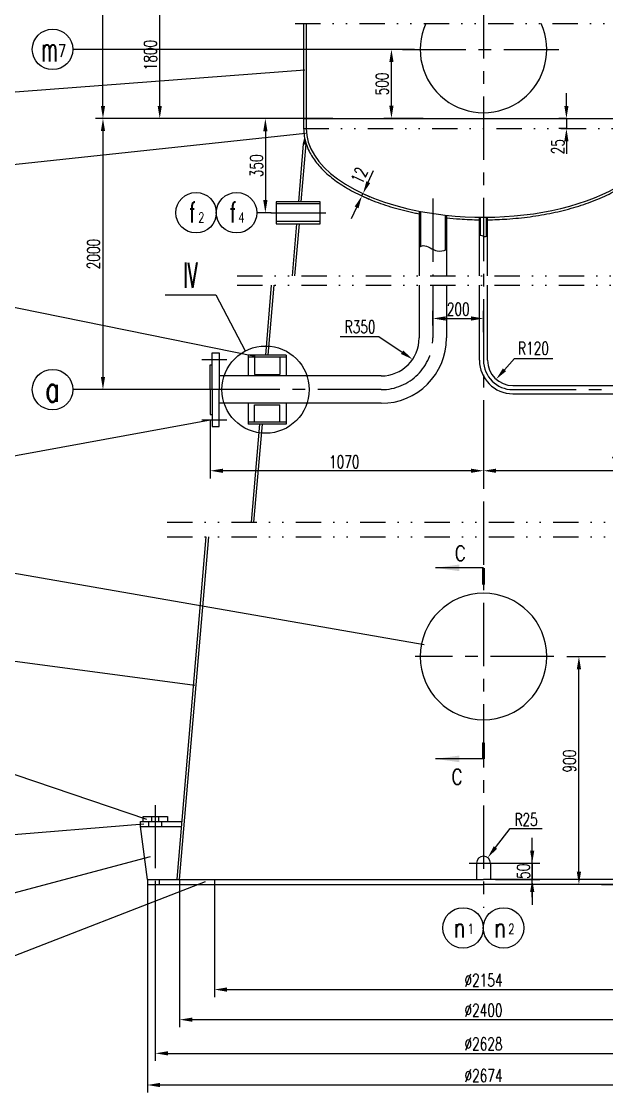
# Model space of a CAD drawing. Header units: millimetres. Extents: x 2180 to 3021, y -3886 to -2681.
# Drawn here: x 2289.5 to 2405, y -3589.9 to -3378.4 of the extents above; entities that cross this region are included whole.
import ezdxf
from ezdxf.enums import TextEntityAlignment as Align

# ---------------------------------------------------------------- set-up
doc = ezdxf.new("R2010")
doc.units = ezdxf.units.MM
doc.header["$LTSCALE"] = 10
doc.header["$MEASUREMENT"] = 0
doc.linetypes.add('CENTER', pattern=[2, 1.25, -0.25, 0.25, -0.25])
doc.linetypes.add('DIVIDE', pattern=[1.25, 0.5, -0.25, 0, -0.25, 0, -0.25])
doc.layers.get('0').update_dxf_attribs({"linetype": 'CONTINUOUS'})
doc.layers.get('DEFPOINTS').update_dxf_attribs({"linetype": 'CONTINUOUS'})
for name, color, linetype in [('1', 2, 'CENTER'), ('2', 2, 'CONTINUOUS'), ('3', 2, 'DIVIDE')]:
    doc.layers.add(name, color=color, linetype=linetype)
doc.styles.add('H5', font='romans', dxfattribs={"width": 0.8, "bigfont": 'HZ5.SHX'})
doc.styles.add('HZ', font='txt', dxfattribs={"width": 0.5, "bigfont": 'hztxt.shx'})
doc.styles.add('HZ5', font='romans.shx', dxfattribs={"width": 0.7, "bigfont": 'hztxt.shx'})
doc.styles.add('HZTXT', font='ROMANS', dxfattribs={"width": 0.7, "bigfont": 'HZTXT'})
doc.dimstyles.new('STANDARD$0', dxfattribs={"dimscale": 0, "dimtxt": 4, "dimasz": 3, "dimexe": 1.5, "dimexo": 0, "dimgap": 1, "dimtad": 1, "dimdec": 0, "dimlfac": 5, "dimzin": 12, "dimdsep": 46, "dimtxsty": 'H5', "dimcen": 0, "dimadec": 0, "dimazin": 0, "dimtfac": 1, "dimtdec": 0, "dimtmove": 0, "dimatfit": 3, "dimfxl": 0, "dimtvp": 0.833333, "dimtolj": 1, "dimtzin": 1, "dimarcsym": 0})

# ---------------------------------------------------------------- blocks, each defined once
blk = doc.blocks.new('*D78')
at = {"color": 2, "linetype": 'ByBlock'}
for p, q in [((2361.09, -2757.36), (2449.19, -2757.36)), ((2447.69, -2759.86), (2447.69, -3527.81)), ((2378.59, -3530.31), (2449.19, -3530.31))]:
    blk.add_line(p, q, dxfattribs=at)
for points in [[(2447.28, -2759.86), (2448.11, -2759.86), (2447.69, -2757.36)], [(2447.28, -3527.81), (2448.11, -3527.81), (2447.69, -3530.31)]]:
    blk.add_solid(points, dxfattribs=at)
at = {"layer": 'DEFPOINTS', "color": 0, "linetype": 'ByBlock'}
for p in [(2361.09, -2757.36), (2378.59, -3530.31), (2447.69, -3530.31)]:
    blk.add_point(p, dxfattribs=at)
at = {"color": 2, "linetype": 'ByBlock', "insert": (2445.84, -3113.17), "char_height": 2.5, "attachment_point": 5, "rotation": 90, "style": 'HZ5'}
blk.add_mtext('\\A1;~41102', dxfattribs=at)
blk = doc.blocks.new('*D83')
at = {"color": 2, "linetype": 'ByBlock'}
for p, q in [((2288.95, -3530.31), (2288.95, -3571.41)), ((2421.65, -3530.31), (2421.65, -3571.41)), ((2291.45, -3569.91), (2419.15, -3569.91))]:
    blk.add_line(p, q, dxfattribs=at)
for points in [[(2291.45, -3569.49), (2291.45, -3570.33), (2288.95, -3569.91)], [(2419.15, -3569.49), (2419.15, -3570.33), (2421.65, -3569.91)]]:
    blk.add_solid(points, dxfattribs=at)
at = {"layer": 'DEFPOINTS', "color": 0, "linetype": 'ByBlock'}
for p in [(2288.95, -3530.31), (2421.65, -3530.31), (2421.65, -3569.91)]:
    blk.add_point(p, dxfattribs=at)
at = {"color": 2, "linetype": 'ByBlock', "insert": (2355.3, -3568.06), "char_height": 2.5, "attachment_point": 5, "style": 'HZ5'}
blk.add_mtext('\\A1;∅2674', dxfattribs=at)
blk = doc.blocks.new('*D82')
at = {"color": 2, "linetype": 'ByBlock'}
for p, q in [((2290.51, -3531.87), (2290.51, -3565.16)), ((2420.08, -3531.87), (2420.08, -3565.16)), ((2293.01, -3563.66), (2417.58, -3563.66))]:
    blk.add_line(p, q, dxfattribs=at)
for points in [[(2293.01, -3563.25), (2293.01, -3564.08), (2290.51, -3563.66)], [(2417.58, -3563.25), (2417.58, -3564.08), (2420.08, -3563.66)]]:
    blk.add_solid(points, dxfattribs=at)
at = {"layer": 'DEFPOINTS', "color": 0, "linetype": 'ByBlock'}
for p in [(2290.51, -3531.87), (2420.08, -3531.87), (2420.08, -3563.66)]:
    blk.add_point(p, dxfattribs=at)
at = {"color": 2, "linetype": 'ByBlock', "insert": (2355.3, -3561.81), "char_height": 2.5, "attachment_point": 5, "style": 'HZ5'}
blk.add_mtext('\\A1;∅2628', dxfattribs=at)
blk = doc.blocks.new('*D81')
at = {"color": 2, "linetype": 'ByBlock'}
for p, q in [((2295.3, -3529.31), (2295.3, -3558.51)), ((2415.3, -3529.31), (2415.3, -3558.51)), ((2297.8, -3557.01), (2412.8, -3557.01))]:
    blk.add_line(p, q, dxfattribs=at)
for points in [[(2297.8, -3556.6), (2297.8, -3557.43), (2295.3, -3557.01)], [(2412.8, -3556.6), (2412.8, -3557.43), (2415.3, -3557.01)]]:
    blk.add_solid(points, dxfattribs=at)
at = {"layer": 'DEFPOINTS', "color": 0, "linetype": 'ByBlock'}
for p in [(2295.3, -3529.31), (2415.3, -3529.31), (2415.3, -3557.01)]:
    blk.add_point(p, dxfattribs=at)
at = {"color": 2, "linetype": 'ByBlock', "insert": (2355.3, -3555.16), "char_height": 2.5, "attachment_point": 5, "style": 'HZ5'}
blk.add_mtext('\\A1;∅2400', dxfattribs=at)
blk = doc.blocks.new('*D80')
at = {"color": 2, "linetype": 'ByBlock'}
for p, q in [((2302.17, -3530.31), (2302.17, -3552.57)), ((2408.43, -3530.31), (2408.43, -3552.57)), ((2304.67, -3551.07), (2405.93, -3551.07))]:
    blk.add_line(p, q, dxfattribs=at)
for points in [[(2304.67, -3550.65), (2304.67, -3551.49), (2302.17, -3551.07)], [(2405.93, -3550.65), (2405.93, -3551.49), (2408.43, -3551.07)]]:
    blk.add_solid(points, dxfattribs=at)
at = {"layer": 'DEFPOINTS', "color": 0, "linetype": 'ByBlock'}
for p in [(2302.17, -3530.31), (2408.43, -3530.31), (2408.43, -3551.07)]:
    blk.add_point(p, dxfattribs=at)
at = {"color": 2, "linetype": 'ByBlock', "insert": (2355.3, -3549.22), "char_height": 2.5, "attachment_point": 5, "style": 'HZ5'}
blk.add_mtext('\\A1;∅2154', dxfattribs=at)
blk = doc.blocks.new('*D27')
at = {"color": 2, "linetype": 'ByBlock'}
for p, q in [((3740.86, -3425.74), (3740.86, -3422.86)), ((3750.88, -3427.03), (3750.88, -3422.86)), ((3743.36, -3424.36), (3748.38, -3424.36))]:
    blk.add_line(p, q, dxfattribs=at)
for points in [[(3743.36, -3423.94), (3743.36, -3424.78), (3740.86, -3424.36)], [(3748.38, -3423.94), (3748.38, -3424.78), (3750.88, -3424.36)]]:
    blk.add_solid(points, dxfattribs=at)
at = {"layer": 'DEFPOINTS', "color": 0, "linetype": 'ByBlock'}
for p in [(3740.86, -3425.74), (3750.88, -3424.36), (3750.88, -3427.03)]:
    blk.add_point(p, dxfattribs=at)
at = {"color": 2, "linetype": 'ByBlock', "insert": (3745.87, -3422.51), "char_height": 2.5, "attachment_point": 5, "style": 'HZ5'}
blk.add_mtext('\\A1;200', dxfattribs=at)
blk = doc.blocks.new('*D24')
at = {"color": 2, "linetype": 'ByBlock'}
for p, q in [((2323.47, -3379.07), (2278.68, -3379.07)), ((2280.18, -3381.57), (2280.18, -3430.11)), ((2304.76, -3432.61), (2278.68, -3432.61))]:
    blk.add_line(p, q, dxfattribs=at)
for points in [[(2279.77, -3381.57), (2280.6, -3381.57), (2280.18, -3379.07)], [(2279.77, -3430.11), (2280.6, -3430.11), (2280.18, -3432.61)]]:
    blk.add_solid(points, dxfattribs=at)
at = {"layer": 'DEFPOINTS', "color": 0, "linetype": 'ByBlock'}
for p in [(2323.47, -3379.07), (2280.18, -3432.61), (2304.76, -3432.61)]:
    blk.add_point(p, dxfattribs=at)
at = {"color": 2, "linetype": 'ByBlock', "insert": (2278.33, -3405.84), "char_height": 2.5, "attachment_point": 5, "rotation": 90, "style": 'HZ5'}
blk.add_mtext('\\A1;2000', dxfattribs=at)
blk = doc.blocks.new('*D93')
at = {"color": 2, "linetype": 'ByBlock'}
for p, q in [((2315.24, -3354.02), (2299.28, -3354.02)), ((2300.78, -3376.57), (2300.78, -3356.52)), ((2303.79, -3379.07), (2299.28, -3379.07))]:
    blk.add_line(p, q, dxfattribs=at)
for points in [[(2300.37, -3356.52), (2301.2, -3356.52), (2300.78, -3354.02)], [(2300.37, -3376.57), (2301.2, -3376.57), (2300.78, -3379.07)]]:
    blk.add_solid(points, dxfattribs=at)
at = {"layer": 'DEFPOINTS', "color": 0, "linetype": 'ByBlock'}
for p in [(2300.78, -3354.02), (2315.24, -3354.02), (2303.79, -3379.07)]:
    blk.add_point(p, dxfattribs=at)
at = {"color": 2, "linetype": 'ByBlock', "insert": (2298.93, -3366.55), "char_height": 2.5, "attachment_point": 5, "rotation": 90, "style": 'HZ5'}
blk.add_mtext('\\A1;1800', dxfattribs=at)
blk = doc.blocks.new('*D23')
at = {"color": 2, "linetype": 'ByBlock'}
for p, q in [((2318.31, -3329.07), (2278.68, -3329.07)), ((2280.18, -3376.57), (2280.18, -3331.57)), ((2325.54, -3379.07), (2278.68, -3379.07))]:
    blk.add_line(p, q, dxfattribs=at)
for points in [[(2279.77, -3331.57), (2280.6, -3331.57), (2280.18, -3329.07)], [(2279.77, -3376.57), (2280.6, -3376.57), (2280.18, -3379.07)]]:
    blk.add_solid(points, dxfattribs=at)
at = {"layer": 'DEFPOINTS', "color": 0, "linetype": 'ByBlock'}
for p in [(2280.18, -3329.07), (2318.31, -3329.07), (2325.54, -3379.07)]:
    blk.add_point(p, dxfattribs=at)
at = {"color": 2, "linetype": 'ByBlock', "insert": (2278.33, -3354.07), "char_height": 2.5, "attachment_point": 5, "rotation": 90, "style": 'HZ5'}
blk.add_mtext('\\A1;2500', dxfattribs=at)
blk = doc.blocks.new('*D79')
at = {"color": 2, "linetype": 'ByBlock'}
for p, q in [((3737.25, -3371.22), (3731.19, -3371.22)), ((3732.69, -3382.37), (3732.69, -3373.72)), ((3738.96, -3384.87), (3731.19, -3384.87))]:
    blk.add_line(p, q, dxfattribs=at)
for points in [[(3732.27, -3373.72), (3733.1, -3373.72), (3732.69, -3371.22)], [(3732.27, -3382.37), (3733.1, -3382.37), (3732.69, -3384.87)]]:
    blk.add_solid(points, dxfattribs=at)
at = {"layer": 'DEFPOINTS', "color": 0, "linetype": 'ByBlock'}
for p in [(3732.69, -3371.22), (3737.25, -3371.22), (3738.96, -3384.87)]:
    blk.add_point(p, dxfattribs=at)
at = {"color": 2, "linetype": 'ByBlock', "insert": (3730.84, -3378.05), "char_height": 2.5, "attachment_point": 5, "rotation": 90, "style": 'HZ5'}
blk.add_mtext('\\A1;500', dxfattribs=at)
blk = doc.blocks.new('*D21')
at = {"color": 2, "linetype": 'ByBlock'}
for p, q in [((2332.56, -3391.64), (2333.61, -3389.37)), ((2331.3, -3394.36), (2331.51, -3393.91)), ((2331.3, -3394.36), (2331.51, -3393.91)), ((2331.3, -3394.36), (2332.66, -3394.99)), ((2331.51, -3393.91), (2332.87, -3394.54)), ((2330.25, -3396.63), (2329.2, -3398.9))]:
    blk.add_line(p, q, dxfattribs=at)
for points in [[(2332.18, -3391.46), (2332.94, -3391.81), (2331.51, -3393.91)], [(2329.87, -3396.45), (2330.63, -3396.8), (2331.3, -3394.36)]]:
    blk.add_solid(points, dxfattribs=at)
at = {"layer": 'DEFPOINTS', "color": 0, "linetype": 'ByBlock'}
for p in [(2331.3, -3394.36), (2331.51, -3393.91), (2331.51, -3393.91)]:
    blk.add_point(p, dxfattribs=at)
at = {"color": 2, "linetype": 'ByBlock', "insert": (2330.78, -3390.31), "char_height": 2.5, "attachment_point": 5, "rotation": 65.1405, "style": 'HZ5'}
blk.add_mtext('\\A1;12', dxfattribs=at)
blk = doc.blocks.new('*D22')
at = {"color": 2, "linetype": 'ByBlock'}
for p, q in [((3764.77, -3491.11), (3767.32, -3491.11)), ((3765.82, -3533.61), (3765.82, -3493.61)), ((3771.15, -3536.11), (3764.32, -3536.11))]:
    blk.add_line(p, q, dxfattribs=at)
for points in [[(3765.4, -3493.61), (3766.24, -3493.61), (3765.82, -3491.11)], [(3765.4, -3533.61), (3766.24, -3533.61), (3765.82, -3536.11)]]:
    blk.add_solid(points, dxfattribs=at)
at = {"layer": 'DEFPOINTS', "color": 0, "linetype": 'ByBlock'}
for p in [(3764.77, -3491.11), (3765.82, -3491.11), (3771.15, -3536.11)]:
    blk.add_point(p, dxfattribs=at)
at = {"color": 2, "linetype": 'ByBlock', "insert": (3763.97, -3511.76), "char_height": 2.5, "attachment_point": 5, "rotation": 90, "style": 'HZ5'}
blk.add_mtext('\\A1;900', dxfattribs=at)
blk = doc.blocks.new('*D60')
at = {"color": 2, "linetype": 'ByBlock'}
for p, q in [((2371.67, -3376.57), (2371.67, -3374.07)), ((2371.67, -3379.07), (2370.17, -3379.07)), ((2371.67, -3379.07), (2371.67, -3381.07)), ((2371.67, -3379.07), (2371.67, -3381.07)), ((2371.67, -3381.07), (2370.17, -3381.07)), ((2371.67, -3383.57), (2371.67, -3386.07))]:
    blk.add_line(p, q, dxfattribs=at)
for points in [[(2371.25, -3376.57), (2372.08, -3376.57), (2371.67, -3379.07)], [(2371.25, -3383.57), (2372.08, -3383.57), (2371.67, -3381.07)]]:
    blk.add_solid(points, dxfattribs=at)
at = {"layer": 'DEFPOINTS', "color": 0, "linetype": 'ByBlock'}
for p in [(2371.67, -3379.07), (2371.67, -3381.07), (2371.67, -3381.07)]:
    blk.add_point(p, dxfattribs=at)
at = {"color": 2, "linetype": 'ByBlock', "insert": (2369.98, -3384.63), "char_height": 2.5, "attachment_point": 5, "rotation": 90, "style": 'HZ5'}
blk.add_mtext('\\A1;25', dxfattribs=at)
blk = doc.blocks.new('*D115')
at = {"color": 0, "linetype": 'ByBlock'}
for p, q in [((2364.92, -3523.61), (2364.92, -3521.11)), ((2357.68, -3526.11), (2366.42, -3526.11)), ((2364.92, -3526.11), (2364.92, -3529.31)), ((2357.68, -3529.31), (2366.42, -3529.31)), ((2364.92, -3531.81), (2364.92, -3534.31))]:
    blk.add_line(p, q, dxfattribs=at)
for points in [[(2364.5, -3523.61), (2365.33, -3523.61), (2364.92, -3526.11)], [(2364.5, -3531.81), (2365.33, -3531.81), (2364.92, -3529.31)]]:
    blk.add_solid(points, dxfattribs=at)
at = {"layer": 'DEFPOINTS', "color": 0, "linetype": 'ByBlock'}
for p in [(2356.68, -3526.11), (2356.68, -3529.31), (2364.92, -3529.31)]:
    blk.add_point(p, dxfattribs=at)
at = {"color": 0, "linetype": 'ByBlock', "insert": (2363.17, -3527.71), "char_height": 2.5, "attachment_point": 5, "rotation": 90, "style": 'HZTXT'}
blk.add_mtext('\\A1;50', dxfattribs=at)
blk = doc.blocks.new('*D119')
at = {"color": 0, "linetype": 'ByBlock'}
for p, q in [((2301.35, -3457.07), (2301.35, -3468.66)), ((2355.3, -3458.79), (2355.3, -3468.66)), ((2352.8, -3467.16), (2303.85, -3467.16))]:
    blk.add_line(p, q, dxfattribs=at)
for points in [[(2303.85, -3466.75), (2303.85, -3467.58), (2301.35, -3467.16)], [(2352.8, -3466.75), (2352.8, -3467.58), (2355.3, -3467.16)]]:
    blk.add_solid(points, dxfattribs=at)
at = {"layer": 'DEFPOINTS', "color": 0, "linetype": 'ByBlock'}
for p in [(2301.35, -3456.07), (2355.3, -3457.79), (2301.35, -3467.16)]:
    blk.add_point(p, dxfattribs=at)
at = {"color": 0, "linetype": 'ByBlock', "insert": (2327.81, -3465.41), "char_height": 2.5, "attachment_point": 5, "style": 'HZTXT'}
blk.add_mtext('\\A1;1070', dxfattribs=at)
blk = doc.blocks.new('*D120')
at = {"color": 0, "linetype": 'ByBlock'}
for p, q in [((2409.17, -3453.71), (2409.17, -3468.66)), ((2355.3, -3458.79), (2355.3, -3468.66)), ((2406.67, -3467.16), (2357.8, -3467.16))]:
    blk.add_line(p, q, dxfattribs=at)
for points in [[(2357.8, -3466.75), (2357.8, -3467.58), (2355.3, -3467.16)], [(2406.67, -3466.75), (2406.67, -3467.58), (2409.17, -3467.16)]]:
    blk.add_solid(points, dxfattribs=at)
at = {"layer": 'DEFPOINTS', "color": 0, "linetype": 'ByBlock'}
for p in [(2409.17, -3452.71), (2355.3, -3457.79), (2355.3, -3467.16)]:
    blk.add_point(p, dxfattribs=at)
at = {"color": 0, "linetype": 'ByBlock', "insert": (2383.31, -3465.41), "char_height": 2.5, "attachment_point": 5, "style": 'HZTXT'}
blk.add_mtext('\\A1;1070', dxfattribs=at)
blk = doc.blocks.new('*D142')
at = {"color": 0, "linetype": 'ByBlock'}
for p, q in [((2344.25, -3397.61), (2336.19, -3397.61)), ((2337.69, -3400.11), (2337.69, -3413.71)), ((2338.81, -3416.21), (2336.19, -3416.21))]:
    blk.add_line(p, q, dxfattribs=at)
for points in [[(2337.27, -3400.11), (2338.11, -3400.11), (2337.69, -3397.61)], [(2337.27, -3413.71), (2338.11, -3413.71), (2337.69, -3416.21)]]:
    blk.add_solid(points, dxfattribs=at)
at = {"layer": 'DEFPOINTS', "color": 0, "linetype": 'ByBlock'}
for p in [(2345.25, -3397.61), (2337.69, -3416.21), (2339.81, -3416.21)]:
    blk.add_point(p, dxfattribs=at)
at = {"color": 0, "linetype": 'ByBlock', "insert": (2335.94, -3406.94), "char_height": 2.5, "attachment_point": 5, "rotation": 90, "style": 'HZTXT'}
blk.add_mtext('\\A1;350', dxfattribs=at)

msp = doc.modelspace()

# ---------------------------------------------------------------- hatches: boundary and pattern name
at = {"layer": '2'}
h = msp.add_hatch(dxfattribs=at)
h.set_pattern_fill('ANSI37', color=256, scale=0.5, style=0)
h.set_pattern_definition([(45, (25.45148, 0), (-0.0441941738, 0.0441941738), []), (135, (25.45148, 0), (-0.0441941738, -0.0441941738), [])])
edge = h.paths.add_edge_path()
edge.add_line((2345.2500029, -3402.6368427), (2345.7500029, -3402.6368427))
edge.add_spline(control_points=[(2345.7500029, -3402.6368427), (2345.7458337, -3402.6243113), (2345.7416902, -3402.6117768), (2345.6318625, -3402.2773836), (2345.5431091, -3401.9535549), (2345.4715581, -3401.6283589)], knot_values=[0.1095654617, 0.1095654617, 0.1095654617, 0.1095654617, 0.1116378354, 0.1116378354, 0.1648389468, 0.1648389468, 0.1648389468, 0.1648389468], degree=3, periodic=0)
edge.add_line((2345.4715581, -3401.6283589), (2345.2500029, -3402.6368427))

# ---------------------------------------------------------------- linework, layer by layer
for p, q in [((2345.2500029, -3378.8648537), (2345.2500029, -3399.6073651)), ((2345.7500029, -3378.8648537), (2345.7500029, -3399.6073651)), ((2345.2500029, -3397.6073651), (2416.2500029, -3397.6073651)), ((2344.2785811, -3414.0383952), (2345.2518012, -3402.5944744)), ((2344.7803859, -3414.0383952), (2345.7500029, -3402.6368427)), ((2345.2500029, -3402.6368427), (2345.4715581, -3401.6283589)), ((2345.7500029, -3402.6368427), (2345.2500029, -3402.6368427)), ((2348.515096, -3414.0383952), (2339.8141588, -3414.0383952)), ((2339.8141588, -3414.0383952), (2339.8141588, -3418.3836576)), ((2348.515096, -3414.4584709), (2339.8141588, -3414.4584709)), ((2348.515096, -3418.3836576), (2348.515096, -3414.0383952)), ((2368.0500029, -3415.9146488), (2368.0500029, -3428.6910286)), ((2368.3000029, -3415.9627733), (2368.3000029, -3422.8583436)), ((2373.2000029, -3416.6953543), (2373.2000029, -3423.5717774)), ((2373.4500029, -3416.72249), (2373.4500029, -3428.6910286)), ((2379.9500029, -3428.6910286), (2379.9500029, -3417.1027931)), ((2380.1500029, -3420.6636022), (2380.1500029, -3417.1027931)), ((2381.3500029, -3420.8575515), (2381.3500029, -3417.1027931)), ((2381.5500029, -3428.6910286), (2381.5500029, -3417.1027931)), ((2348.515096, -3417.963582), (2339.8141588, -3417.963582)), ((2339.8141588, -3418.3836576), (2348.515096, -3418.3836576)), ((2343.032484, -3428.6910286), (2343.909049, -3418.3836576)), ((2343.5342888, -3428.6910286), (2344.4108538, -3418.3836576)), ((2337.752079, -3444.3230182), (2338.9255327, -3430.5245853)), ((2338.2538838, -3444.3230182), (2339.4273375, -3430.5245853)), ((2368.0500029, -3430.5245853), (2368.0500029, -3440.9480182)), ((2373.4500029, -3430.5245853), (2373.4500029, -3440.9480182)), ((2379.9500029, -3445.3480182), (2379.9500029, -3430.5245853)), ((2381.5500029, -3445.3480182), (2381.5500029, -3430.5245853)), ((2327.1781116, -3443.8890434), (2328.5947539, -3443.8890434)), ((2327.1781116, -3451.1480182), (2327.1781116, -3443.8890434)), ((2328.5947539, -3443.8890434), (2328.5947539, -3451.1480182)), ((2341.8175116, -3444.3230182), (2334.3175116, -3444.3230182)), ((2334.3175116, -3444.3230182), (2334.3175116, -3448.4480182)), ((2341.8175116, -3444.7230182), (2334.3175116, -3444.7230182)), ((2335.5675116, -3444.7230182), (2335.5675116, -3448.1730617)), ((2340.5675116, -3444.7230182), (2340.5675116, -3448.1730617)), ((2341.8175116, -3444.3230182), (2341.8175116, -3448.4480182)), ((2326.8006179, -3446.2237069), (2327.1781116, -3446.2237069)), ((2326.8006179, -3451.1480182), (2326.8006179, -3446.2237069)), ((2360.5500029, -3448.4480182), (2328.5947539, -3448.4480182)), ((2335.5675116, -3448.1730617), (2340.5675116, -3448.1730617)), ((2326.8006179, -3451.1480182), (2326.8006179, -3456.0723294)), ((2327.1781116, -3451.1480182), (2327.1781116, -3458.406993)), ((2328.5947539, -3458.406993), (2328.5947539, -3451.1480182)), ((2386.5500029, -3450.3480182), (2433.7417881, -3450.3480182)), ((2360.5500029, -3453.8480182), (2328.5947539, -3453.8480182)), ((2334.3175116, -3453.8480182), (2334.3175116, -3457.9730182)), ((2341.8175116, -3453.8480182), (2341.8175116, -3457.9730182)), ((2386.5500029, -3451.9480182), (2433.7417881, -3451.9480182)), ((2335.5675116, -3454.1229746), (2340.5675116, -3454.1229746)), ((2335.5675116, -3457.5730182), (2335.5675116, -3454.1229746)), ((2340.5675116, -3457.5730182), (2340.5675116, -3454.1229746)), ((2326.8006179, -3456.0723294), (2327.1781116, -3456.0723294)), ((2341.8175116, -3457.5730182), (2334.3175116, -3457.5730182)), ((2341.8175116, -3457.9730182), (2334.3175116, -3457.9730182)), ((2334.9439068, -3477.343811), (2336.5912483, -3457.9730182)), ((2335.4457117, -3477.343811), (2337.0930531, -3457.9730182)), ((2327.1781116, -3458.406993), (2328.5947539, -3458.406993)), ((2320.2518012, -3547.8026756), (2325.9995633, -3480.215771)), ((2320.7500029, -3547.8450439), (2326.5013681, -3480.215771)), ((2380.7675853, -3524.0522447), (2380.7675853, -3520.7329944)), ((2313.5907648, -3535.4543354), (2318.3419426, -3535.4543354)), ((2313.5907648, -3536.4316246), (2313.5907648, -3535.4543354)), ((2315.2536772, -3536.4316246), (2315.2536772, -3535.4543354)), ((2316.6790301, -3536.4316246), (2316.6790301, -3535.4543354)), ((2318.3419426, -3535.4543354), (2318.3419426, -3536.4316246)), ((2313.0364611, -3536.4316246), (2321.2188243, -3536.4316246)), ((2313.0364611, -3537.4316246), (2313.0364611, -3536.4316246)), ((2313.0364611, -3537.4316246), (2321.1337817, -3537.4316246)), ((2314.4023593, -3547.8450439), (2313.0364611, -3537.4316246)), ((2314.6993728, -3537.4316246), (2314.6993728, -3536.4316246)), ((2317.2333345, -3537.4316246), (2317.2333345, -3536.4316246)), ((2379.3647889, -3544.6445694), (2379.3647889, -3547.8450439)), ((2382.1352169, -3544.6445694), (2382.1352169, -3547.8450439)), ((2314.4023593, -3547.8450439), (2380.7500029, -3547.8450439)), ((2314.4023593, -3547.8450439), (2314.4023593, -3548.8450439)), ((2314.4023593, -3548.8450439), (2380.7500029, -3548.8450439)), ((2316.7582169, -3547.8450439), (2316.7582169, -3548.8450439)), ((2327.6209749, -3547.8450439), (2327.6209749, -3548.8450439)), ((2447.0976465, -3547.8450439), (2380.7500029, -3547.8450439)), ((2422.0976465, -3548.8450439), (2380.7500029, -3548.8450439))]:
    msp.add_line(p, q)
at = {"color": 2}
msp.add_line((2317.9286179, -3432.4090159), (2327.9286179, -3432.4090159), dxfattribs=at)
at = {"color": 2, "linetype": 'ByBlock'}
for p, q in [((2360.0758685, -3440.6263397), (2364.6876069, -3443.7551934)), ((2386.852826, -3445.0049399), (2384.8956202, -3447.2223228)), ((2383.1098043, -3541.5581111), (2385.9988138, -3537.7794848)), ((2380.6600029, -3544.6445694), (2380.8400029, -3544.6445694)), ((2380.7500029, -3544.7345694), (2380.7500029, -3544.5545694))]:
    msp.add_line(p, q, dxfattribs=at)
at = {"const_width": 0.6}
for points in [[(2380.7675853, -3486.3310748), (2380.7675853, -3489.6503251)], [(2380.7675853, -3520.8548887), (2380.7675853, -3524.0522447)]]:
    msp.add_lwpolyline(points, dxfattribs=at)
for centre, radius, start, end in [((2380.7500029, -3383.9592844), 12.5, 155.948698391, 24.051301609), ((2360.5500029, -3440.9480182), 12.9, 270, 0), ((2360.5500029, -3440.9480182), 7.5, 270, 0), ((2386.5500029, -3445.3480182), 6.6, 180, 270), ((2386.5500029, -3445.3480182), 5, 180, 270), ((2380.7500029, -3503.8450439), 12.5, 90, 0), ((2380.7500029, -3503.8450439), 12.5, 0, 90), ((2380.7500029, -3544.6445694), 1.385214, 0, 180)]:
    msp.add_arc(centre, radius, start, end)
for start_param, end_param in [(0, 1.2071180974), (1.353373048, 3.1415926536)]:
    msp.add_ellipse((2380.7500029, -3399.6073651), major_axis=(-35, 0), ratio=0.5, start_param=start_param, end_param=end_param)
for points, knots in [([(2345.2500029, -3399.6073651), (2345.2500029, -3400.1092287), (2345.2908998, -3400.6110825), (2345.4538368, -3401.6099184), (2345.5758649, -3402.1068872), (2345.89928, -3403.0915917), (2346.1006527, -3403.5793263), (2346.7310681, -3404.8446131), (2347.2236622, -3405.6114898), (2348.4004604, -3407.0988485), (2349.0846658, -3407.8193995), (2350.6310514, -3409.204071), (2351.4932537, -3409.8682115), (2353.3803006, -3411.1306512), (2354.4051553, -3411.7289459), (2356.5999134, -3412.8507764), (2357.7698147, -3413.374302), (2360.2347014, -3414.3384493), (2361.5296776, -3414.7790616), (2364.2225654, -3415.5703199), (2365.6204643, -3415.9209588), (2367.386544, -3416.2929942), (2367.7173176, -3416.3597363), (2368.0500029, -3416.4239506)], [0, 0, 0, 0, 0.0813832865, 0.0813832865, 0.1627665731, 0.1627665731, 0.2441498596, 0.2441498596, 0.3767075248, 0.3767075248, 0.50926519, 0.50926519, 0.6418228552, 0.6418228552, 0.7743805204, 0.7743805204, 0.9069381856, 0.9069381856, 1.0394958508, 1.0394958508, 1.172053516, 1.172053516, 1.2023679535, 1.2023679535, 1.2023679535, 1.2023679535]), ([(2381.5500029, -3417.6028209), (2382.8279703, -3417.5883043), (2384.1043837, -3417.5390239), (2386.9161418, -3417.3530951), (2388.447119, -3417.1997136), (2391.4560062, -3416.7929751), (2392.9339005, -3416.5396214), (2395.8111773, -3415.937127), (2397.2105451, -3415.5879912), (2399.9067445, -3414.7996355), (2401.2035634, -3414.3604227), (2403.6724764, -3413.3989511), (2404.8445614, -3412.8767017), (2407.0439907, -3411.757285), (2408.0713328, -3411.160128), (2409.9636203, -3409.8998148), (2410.8285754, -3409.2366634), (2412.3806988, -3407.8538135), (2413.0678889, -3407.1340956), (2414.2508658, -3405.6482296), (2414.7466547, -3404.8820133), (2415.4677263, -3403.4478625), (2415.7245766, -3402.7852601), (2416.0917556, -3401.4455045), (2416.2020195, -3400.7683743), (2416.2458085, -3399.9289976), (2416.2500029, -3399.7681814), (2416.2500029, -3399.6073651)], [1.5934932959, 1.5934932959, 1.5934932959, 1.5934932959, 1.7022841768, 1.7022841768, 1.834841842, 1.834841842, 1.9673995072, 1.9673995072, 2.0999571724, 2.0999571724, 2.2325148376, 2.2325148376, 2.3650725028, 2.3650725028, 2.4976301681, 2.4976301681, 2.6301878333, 2.6301878333, 2.7627454985, 2.7627454985, 2.8953031637, 2.8953031637, 3.0054087535, 3.0054087535, 3.1155143433, 3.1155143433, 3.1415926536, 3.1415926536, 3.1415926536, 3.1415926536]), ([(2373.4500029, -3417.22529), (2374.3118833, -3417.3164982), (2375.180482, -3417.3915556), (2377.3454157, -3417.53707), (2378.6469012, -3417.5880197), (2379.9500029, -3417.6028215)], [1.36221911466, 1.36221911466, 1.36221911466, 1.36221911466, 1.43716884642, 1.43716884642, 1.54809935947, 1.54809935947, 1.54809935947, 1.54809935947])]:
    msp.add_open_spline(points, degree=3, knots=knots)
at = {"color": 2, "linetype": 'ByBlock'}
for points in [[(2364.9215382, -3443.4103931), (2364.4536757, -3444.0999937), (2366.7564089, -3445.158781)], [(2384.5832361, -3446.9465924), (2385.2080043, -3447.4980533), (2383.2412376, -3449.0966275)], [(2382.7787995, -3541.3050361), (2383.440809, -3541.8111861), (2381.5913542, -3543.5441396)]]:
    msp.add_solid(points, dxfattribs=at)
at = {"layer": '1'}
for p, q in [((2380.7500029, -2773.2514966), (2380.7500029, -3553.4858113)), ((2364.7528186, -3383.9592844), (2395.6194453, -3383.9592844)), ((2370.7500029, -3413.4235555), (2370.7500029, -3428.6910286)), ((2338.7453756, -3416.2110264), (2349.6523119, -3416.2110264)), ((2370.7500029, -3430.5245853), (2370.7500029, -3440.9480182)), ((2325.15669, -3445.1922508), (2330.1090241, -3445.1922508)), ((2360.5500029, -3451.1480182), (2325.3940601, -3451.1480182)), ((2386.5500029, -3451.1480182), (2450.4979388, -3451.1480182)), ((2325.15669, -3457.1037855), (2330.1090241, -3457.1037855)), ((2394.6570734, -3503.8450439), (2367.2585266, -3503.8450439)), ((2315.9663537, -3533.16068), (2315.9663537, -3550.4026417)), ((2377.9107387, -3544.6445694), (2383.543378, -3544.6445694))]:
    msp.add_line(p, q, dxfattribs=at)
for centre, radius, start, end in [((2360.5500029, -3440.9480182), 10.2, 270, 0), ((2386.5500029, -3445.3480182), 5.8, 180, 270)]:
    msp.add_arc(centre, radius, start, end, dxfattribs=at)
at = {"layer": '2'}
for p, q in [((2361.0770325, -3383.9592844), (2299.6884621, -3383.9592844)), ((2345.4908416, -3388.0401118), (2280.0755863, -3393.0379824)), ((2345.646791, -3400.5926712), (2280.0755863, -3407.6149296)), ((2368.3000029, -3415.9627733), (2373.2000029, -3416.6953543)), ((2327.9286179, -3432.4090159), (2333.7364999, -3443.5120298)), ((2335.659623, -3444.5979284), (2280.0755863, -3433.3177964)), ((2352.437814, -3440.6263397), (2360.0758685, -3440.6263397)), ((2386.852826, -3445.0049399), (2394.4636928, -3445.0049399)), ((2304.1341259, -3451.1480182), (2299.6884621, -3451.1480182)), ((2327.1781116, -3457.1037855), (2280.0755863, -3465.7256687)), ((2369.024395, -3501.5208147), (2280.0755863, -3486.0535335)), ((2380.7675853, -3486.3310748), (2371.2675853, -3486.3310748)), ((2323.7589099, -3509.5895389), (2280.0755863, -3503.7617409)), ((2397.2112169, -3503.8450439), (2404.8420512, -3503.8450439)), ((2314.2748759, -3535.9974482), (2280.0755863, -3524.415218)), ((2380.7675853, -3524.0522447), (2371.2675853, -3524.0522447)), ((2313.6838471, -3536.9603504), (2280.0755863, -3539.6690753)), ((2385.9988138, -3537.7794848), (2392.3037522, -3537.7794848)), ((2390.3687356, -3551.3380431), (2390.3687356, -3541.7937831)), ((2314.9562548, -3543.416542), (2280.0755863, -3552.6479866)), ((2325.8156149, -3548.3558769), (2280.0755863, -3566.1178115))]:
    msp.add_line(p, q, dxfattribs=at)
for centre, radius in [((2295.6884621, -3383.9592844), 4), ((2324.0098065, -3416.2110264), 4), ((2332.0098065, -3416.2110264), 4), ((2337.7298386, -3451.1461542), 8.6154866), ((2295.6884621, -3451.1480182), 4), ((2376.7172014, -3557.4354536), 4), ((2384.7172014, -3557.4354536), 4)]:
    msp.add_circle(centre, radius, dxfattribs=at)
for points, knots in [([(2379.9500029, -3420.6925425), (2380.1049553, -3420.6553074), (2380.5055649, -3420.6412908), (2381.0418356, -3421.0704379), (2381.4167787, -3420.816132), (2381.5500029, -3420.7660886)], [0.8469037406, 0.8469037406, 0.8469037406, 0.8469037406, 1.3326097905, 2.1026348904, 2.5278751467, 2.5278751467, 2.5278751467, 2.5278751467]), ([(2368.0500029, -3422.9941357), (2368.3158827, -3422.8319179), (2369.4398511, -3422.3659688), (2371.2574911, -3424.1208949), (2372.8305453, -3423.719748), (2373.4500029, -3423.4799202)], [1.0855604865, 1.0855604865, 1.0855604865, 1.0855604865, 2.0083010484, 4.9438421611, 6.8403390224, 6.8403390224, 6.8403390224, 6.8403390224])]:
    msp.add_open_spline(points, degree=3, knots=knots, dxfattribs=at)
for points in [[(2371.2675853, -3486.3310748), (2375.9787266, -3485.6737468), (2375.9787266, -3486.9884028)], [(2371.2675853, -3524.0522447), (2375.9787266, -3524.7095727), (2375.9787266, -3523.3949167)]]:
    msp.add_solid(points, dxfattribs=at)
at = {"layer": '3'}
for p, q in [((2343.5789749, -3378.8648537), (2417.701871, -3378.8648537)), ((2345.2500029, -3399.6073651), (2416.2500029, -3399.6073651)), ((2332.1443565, -3428.6910286), (2429.1282347, -3428.6910286)), ((2332.1443565, -3430.5245853), (2429.1282347, -3430.5245853)), ((2318.3315063, -3477.343811), (2444.6825474, -3477.343811)), ((2318.3315063, -3480.215771), (2444.6825474, -3480.215771))]:
    msp.add_line(p, q, dxfattribs=at)
at = {"layer": 'DEFPOINTS', "color": 0, "linetype": 'ByBlock'}
for p in [(2360.5500029, -3440.9480182), (2366.7564089, -3445.158781), (2386.5500029, -3445.3480182), (2383.2412376, -3449.0966275), (2380.7500029, -3544.6445694), (2381.5913542, -3543.5441396)]:
    msp.add_point(p, dxfattribs=at)

# ---------------------------------------------------------------- texts
at = {"color": 2, "linetype": 'ByBlock', "char_height": 2.5, "attachment_point": 5}
for s, insert, style in [('R350', (2356.3889254, -3438.7501655), 'HZ5'), ('R120', (2390.6208049, -3442.9860916), 'HZ5'), ('\\A1;R25', (2389.1616334, -3536.0218627), 'HZTXT')]:
    msp.add_mtext(s, dxfattribs=dict(at, insert=insert, style=style))
at = {"layer": '1'}
for s, height, style, width, p in [('m', 5, 'HZTXT', 0.5, (2295.0627433, -3383.871654)), ('7', 2.5, 'HZ', 0.75, (2297.5474183, -3384.2780838)), ('f', 4, 'HZTXT', 0.7, (2323.3025462, -3416.1233961)), ('f', 4, 'HZTXT', 0.7, (2331.3025462, -3416.1233961)), ('2', 2, 'HZTXT', 0.7, (2325.0605111, -3417.1574074)), ('4', 2, 'HZTXT', 0.7, (2332.9723394, -3417.1574074)), ('a', 5, 'HZTXT', 0.7, (2295.6611864, -3451.0603878)), ('n', 4, 'HZTXT', 0.7, (2376.0099411, -3557.3478232)), ('1', 2, 'HZ', 0.75, (2378.2528467, -3557.6303077)), ('n', 4, 'HZTXT', 0.7, (2384.0099411, -3557.3478232)), ('2', 2, 'HZ', 0.75, (2386.2528467, -3557.6303077))]:
    msp.add_text(s, height=height, dxfattribs=dict(at, style=style, width=width)).set_placement(p, align=Align.MIDDLE)
at = {"layer": '2'}
for s, height, style, width, p in [('IV', 5, 'HZ', 0.5, (2321.4788568, -3431.0152023)), ('C', 3, 'H5', 0.8, (2375.09271, -3484.9608419)), ('C', 3, 'H5', 0.8, (2374.4498151, -3529.0960171))]:
    msp.add_text(s, height=height, dxfattribs=dict(at, style=style, width=width)).set_placement(p)

# ---------------------------------------------------------------- dimensions: what is measured, and where the dimension line sits
for base, p1, p2, angle, text, picture, middle, dimtype in [((2473.1442652, -3548.8450439), (2386.5381649, -2775.8949406), (2404.040148, -3548.8450439), 90, '~41102', '*D78', (2471.2942652, -3131.7076276), 160), ((2397.1170654, -3399.6073651), (2397.1170654, -3397.6073651), (2397.1170654, -3399.6073651), 90, '25', '*D60', (2395.4264886, -3403.1694273), 160), ((2356.9607024, -3412.4435365), (2356.7505104, -3412.8971961), (2356.9607024, -3412.4435365), 65.14050917, '12', '*D21', (2356.2323952, -3408.8414572), 161)]:
    dim = msp.add_linear_dim(base=base, p1=p1, p2=p2, angle=angle, text=text, dimstyle='STANDARD$0', override={"dimscale": 1, "dimtxt": 2.5, "dimasz": 2.5, "dimgap": 0.6, "dimlfac": 20, "dimtxsty": 'HZ5', "dimclrd": 2, "dimclre": 2, "dimclrt": 2, "dimtdec": 0, "dimtmove": 2})
    dim.commit()
    dim.dimension.update_dxf_attribs({"geometry": picture, "text_midpoint": middle, "dimtype": dimtype, "insert": (25.4514812, -18.5360014)})
for base, p1, p2, text, picture, middle, set_off in [((2305.6341259, -3347.6046778), (2350.9881195, -3397.6073651), (2343.7626907, -3347.6046778), '2500', '*D23', (2303.7841259, -3372.6060215), (25.4514812, -18.5360014)), ((2362.5770325, -3383.9592844), (2368.8555723, -3397.6073651), (2367.1432436, -3383.9592844), '500', '*D79', (2360.7270325, -3390.7833248), (-1370.1089037, -12.7351486)), ((2305.6341259, -3451.1480182), (2348.9212567, -3397.6073651), (2330.207862, -3451.1480182), '2000', '*D24', (2303.7841259, -3424.3776917), (25.4514812, -18.5360014))]:
    dim = msp.add_linear_dim(base=base, p1=p1, p2=p2, angle=90, text=text, dimstyle='STANDARD$0', override={"dimscale": 1, "dimtxt": 2.5, "dimasz": 2.5, "dimgap": 0.6, "dimlfac": 20, "dimtxsty": 'HZ5', "dimclrd": 2, "dimclre": 2, "dimclrt": 2, "dimtdec": 0, "dimtmove": 2})
    dim.commit()
    dim.dimension.update_dxf_attribs({"geometry": picture, "text_midpoint": middle, "insert": set_off})
dim = msp.add_linear_dim(base=(2380.7675853, -3437.0948332), p1=(2370.7500029, -3438.4732337), p2=(2380.7675853, -3439.7634489), dimstyle='STANDARD$0', override={"dimscale": 1, "dimtxt": 2.5, "dimasz": 2.5, "dimgap": 0.6, "dimlfac": 20, "dimtxsty": 'HZ5', "dimclrd": 2, "dimclre": 2, "dimclrt": 2, "dimtdec": 0, "dimtmove": 2})
dim.commit()
dim.dimension.update_dxf_attribs({"geometry": '*D27', "text_midpoint": (2375.7587941, -3435.2448332), "insert": (-1370.1089037, -12.7351486)})
dim = msp.add_linear_dim(base=(2399.5882163, -3503.8450439), p1=(2404.9179721, -3548.8450439), p2=(2398.5340728, -3503.8450439), angle=90, dimstyle='STANDARD$0', override={"dimscale": 1, "dimtxt": 2.5, "dimasz": 2.5, "dimgap": 0.6, "dimlfac": 20, "dimtxsty": 'HZ5', "dimclrd": 2, "dimclre": 2, "dimclrt": 2, "dimtdec": 0, "dimtmove": 2})
dim.commit()
dim.dimension.update_dxf_attribs({"geometry": '*D22', "text_midpoint": (2397.7382163, -3524.4937273), "dimtype": 160, "insert": (-1366.2319043, -12.7351486)})
dim = msp.add_linear_dim(base=(2316.8439744, -3372.5583904), p1=(2319.8544596, -3397.6073651), p2=(2331.3005558, -3372.5583904), angle=90, text='1800', dimstyle='STANDARD$0', override={"dimscale": 1, "dimtxt": 2.5, "dimasz": 2.5, "dimgap": 0.6, "dimlfac": 20, "dimtxsty": 'HZ5', "dimclrd": 2, "dimclre": 2, "dimclrt": 2, "dimtdec": 0, "dimtmove": 2}, dxfattribs=at)
dim.commit()
dim.dimension.update_dxf_attribs({"geometry": '*D93', "text_midpoint": (2314.9939744, -3385.0828778), "insert": (16.0603743, -18.5360014)})
dim = msp.add_linear_dim(base=(2337.6896717, -3416.2110264), p1=(2345.2500029, -3397.6073651), p2=(2339.8141588, -3416.2110264), angle=90, text='350', dimstyle='STANDARD$0', override={"dimtxt": 2.5, "dimasz": 2.5, "dimexe": 1.5, "dimexo": 1, "dimgap": 0.5, "dimtad": 1, "dimtih": 0, "dimtoh": 0, "dimdec": 3, "dimzin": 8, "dimtxsty": 'HZTXT', "dimcen": 0, "dimtfac": 0.6, "dimtdec": 3, "dimtofl": 1, "dimtzin": 8}, dxfattribs=at)
dim.commit()
dim.dimension.update_dxf_attribs({"geometry": '*D142', "text_midpoint": (2337.6896717, -3406.9387282), "dimtype": 160})
for base, p1, p2, picture, middle in [((2380.7500029, -3467.164512), (2434.6207876, -3452.7134108), (2380.7500029, -3457.7895114), '*D120', (2408.7626683, -3467.164512)), ((2326.8006179, -3467.164512), (2380.7500029, -3457.7895114), (2326.8006179, -3456.0723294), '*D119', (2353.2623108, -3467.164512))]:
    dim = msp.add_linear_dim(base=base, p1=p1, p2=p2, text='1070', dimstyle='STANDARD$0', override={"dimtxt": 2.5, "dimasz": 2.5, "dimexe": 1.5, "dimexo": 1, "dimgap": 0.5, "dimtad": 1, "dimtih": 0, "dimtoh": 0, "dimdec": 3, "dimzin": 8, "dimtxsty": 'HZTXT', "dimcen": 0, "dimtfac": 0.6, "dimtdec": 3, "dimtofl": 1, "dimtzin": 8}, dxfattribs=at)
    dim.commit()
    dim.dimension.update_dxf_attribs({"geometry": picture, "text_midpoint": middle, "dimtype": 160, "insert": (25.4514812, 0)})
dim = msp.add_linear_dim(base=(2390.3687356, -3547.8450439), p1=(2382.1352169, -3544.6445694), p2=(2382.1352169, -3547.8450439), angle=90, text='50', dimstyle='STANDARD$0', override={"dimtxt": 2.5, "dimasz": 2.5, "dimexe": 1.5, "dimexo": 1, "dimgap": 0.5, "dimtad": 1, "dimtih": 0, "dimtoh": 0, "dimdec": 3, "dimzin": 8, "dimtxsty": 'HZTXT', "dimcen": 0, "dimtfac": 0.6, "dimtdec": 3, "dimtofl": 1, "dimtzin": 8}, dxfattribs=at)
dim.commit()
dim.dimension.update_dxf_attribs({"geometry": '*D115', "text_midpoint": (2390.3687356, -3546.2448067), "dimtype": 160, "insert": (25.4514812, -18.5360014)})
for base, p1, p2, text, picture, middle in [((2447.0976465, -3588.4444898), (2314.4023593, -3548.8450439), (2447.0976465, -3548.8450439), '%%c2674', '*D83', (2380.7500029, -3586.5944898)), ((2440.7500029, -3575.5498717), (2320.7500029, -3547.8450439), (2440.7500029, -3547.8450439), '%%c2400', '*D81', (2380.7500029, -3573.6998717)), ((2433.8790309, -3569.60441), (2327.6209749, -3548.8450439), (2433.8790309, -3548.8450439), '%%c2154', '*D80', (2380.7500029, -3567.75441)), ((2445.5336521, -3582.1982737), (2315.9663537, -3550.4026417), (2445.5336521, -3550.4026417), '%%c2628', '*D82', (2380.7500029, -3580.3482737))]:
    dim = msp.add_linear_dim(base=base, p1=p1, p2=p2, text=text, dimstyle='STANDARD$0', override={"dimscale": 1, "dimtxt": 2.5, "dimasz": 2.5, "dimgap": 0.6, "dimlfac": 20, "dimtxsty": 'HZ5', "dimclrd": 2, "dimclre": 2, "dimclrt": 2, "dimtdec": 0, "dimtmove": 2}, dxfattribs=at)
    dim.commit()
    dim.dimension.update_dxf_attribs({"geometry": picture, "text_midpoint": middle, "insert": (25.4514812, -18.5360014)})

doc.saveas('drawing.dxf')
